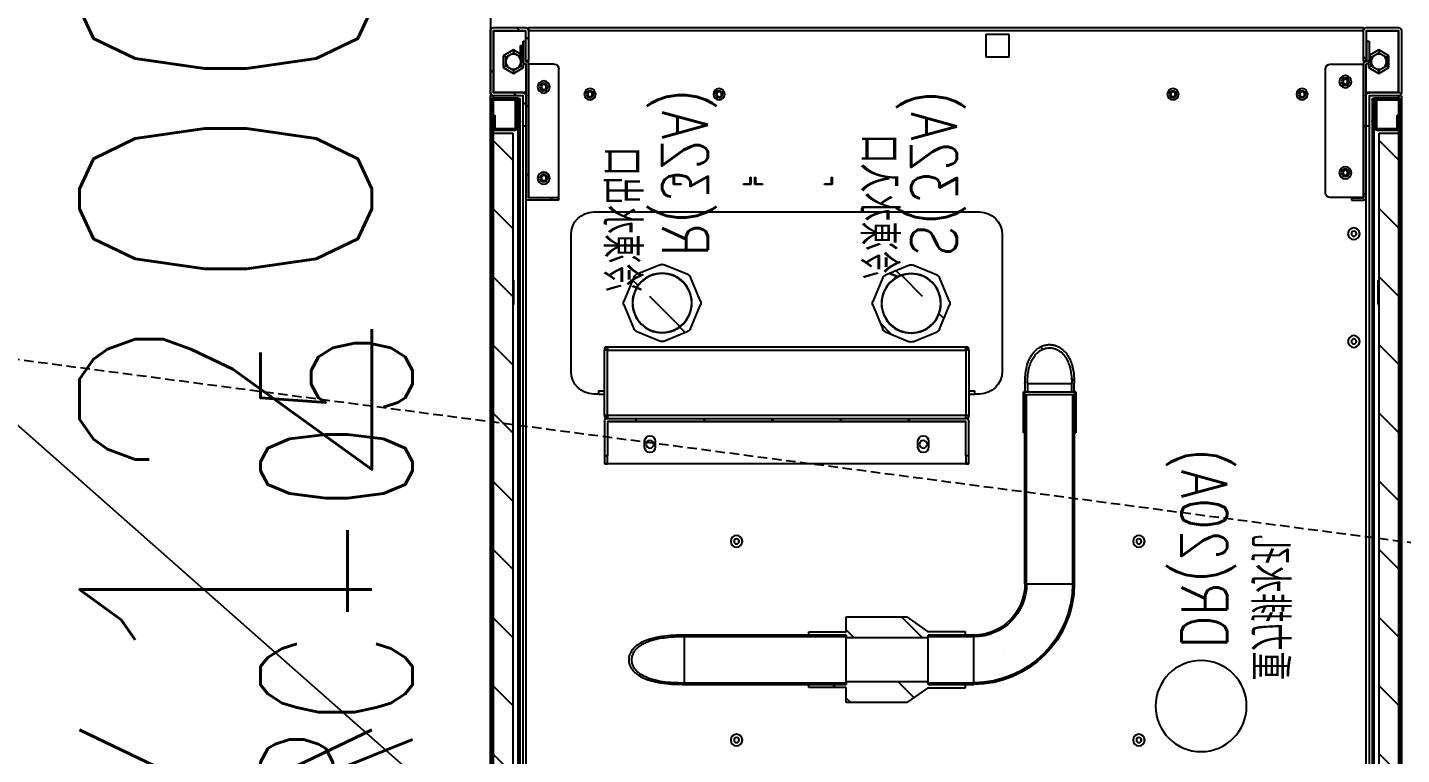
# Model space of a CAD drawing. Extents: x 225000 to 2157367, y 208400 to 840900.
# Drawn here: x 503461 to 504366, y 418383 to 418862 of the extents above; entities that cross this region are included whole.
import ezdxf
from ezdxf.enums import TextEntityAlignment as Align

# ---------------------------------------------------------------- set-up
doc = ezdxf.new("R2010")
doc.units = 0
doc.header["$LTSCALE"] = 10
doc.linetypes.add('XFDP20-DC-PH1$0$HIDDEN2', pattern=[0.1875, 0.125, -0.0625])
for name, color, linetype in [('XFDP20-DC-PH1$0$A-EQ (PH2)', 15, 'XFDP20-DC-PH1$0$HIDDEN2'), ('XFM2Q20-DC$0$EQUIP-01', 3, 'Continuous'), ('XFM2Q20-DC$0$M-EQ-TEXT', 3, 'Continuous'), ('XFM2Q20-DC$0$RACK-DC1-600X1200', 6, 'Continuous')]:
    doc.layers.add(name, color=color, linetype=linetype)
doc.styles.add('XFM2Q20-DC$0$XFL10-HVAC-EQ-L194205$0$M-TXT', font='simplex.shx', dxfattribs={"width": 0.8, "bigfont": 'chineset.shx'})
doc.styles.add('XFM2Q20-DC$0$XOL30-HVAC-EQ-L194205$0$Standard', font='txt.shx', dxfattribs={"width": 0.8, "bigfont": 'chineset.shx'})
pattern_1 = [(45, (533989.176, 159660.624), (-22.45064, 22.45064), [])]
pattern_2 = [(45, (533989.176, 159660.624), (-44.9013, 44.9013), []), (45, (534034.08, 159660.624), (-44.9013, 44.9013), [31.75, -15.875])]

# ---------------------------------------------------------------- blocks, each defined once
blk = doc.blocks.new('Data Center Layout_L20')
blk.add_line((511825.59, 211202.31), (498925.59, 222602.31))
blk = doc.blocks.new('XFDP20-DC-PH1')
at = {"layer": 'XFDP20-DC-PH1$0$A-EQ (PH2)', "ltscale": 5}
blk.add_line((500725.59, 219002.31, 0), (509855.59, 217802.31, 0), dxfattribs=at)
blk = doc.blocks.new('XFM2Q20-DC$0$RC-96 KW-加濕型')
at = {"layer": 'XFM2Q20-DC$0$EQUIP-01'}
h = blk.add_hatch(dxfattribs=at)
h.set_pattern_fill('ANSI31', color=256, scale=10, style=0)
h.set_pattern_definition(pattern_1)
edge = h.paths.add_edge_path(flags=0)
edge.add_arc((537665.61, 161421.03), 2, 0, 90)
edge.add_line((537665.61, 161423.03), (537644.61, 161423.03))
edge.add_arc((537644.61, 161421.03), 2, 90, 180)
edge.add_line((537642.61, 161421.03), (537642.61, 161380.03))
edge.add_arc((537644.61, 161380.03), 2, 180, 270)
edge.add_line((537644.61, 161378.03), (537664.01, 161378.03))
edge.add_arc((537664.01, 161378.03), 0.001, 0, 90, ccw=False)
edge.add_line((537664.01, 161378.03), (537664.01, 161358.03))
edge.add_line((537664.01, 161358.03), (537666.01, 161358.03))
edge.add_line((537666.01, 161358.03), (537666.01, 161378.03))
edge.add_arc((537664.01, 161378.03), 2, 0, 90)
edge.add_line((537664.01, 161380.03), (537644.61, 161380.03))
edge.add_arc((537644.61, 161380.03), 0.001, 180, 270, ccw=False)
edge.add_line((537644.61, 161380.03), (537644.61, 161421.03))
edge.add_arc((537644.61, 161421.03), 0.001, 90, 180, ccw=False)
edge.add_line((537644.61, 161421.03), (537665.61, 161421.03))
edge.add_arc((537665.61, 161421.03), 0.001, 0, 90, ccw=False)
edge.add_line((537665.61, 161421.03), (537665.61, 161401.03))
edge.add_line((537665.61, 161401.03), (537667.61, 161401.03))
edge.add_line((537667.61, 161401.03), (537667.61, 161421.03))
h = blk.add_hatch(dxfattribs=at)
h.set_pattern_fill('ANSI31', color=256, scale=10, style=0)
h.set_pattern_definition(pattern_1)
edge = h.paths.add_edge_path(flags=0)
edge.add_line((538221.21, 161378.03), (538240.61, 161378.03))
edge.add_arc((538240.61, 161380.03), 2, 270, 360)
edge.add_line((538242.61, 161380.03), (538242.61, 161421.03))
edge.add_arc((538240.61, 161421.03), 2, 0, 90)
edge.add_line((538240.61, 161423.03), (538219.61, 161423.03))
edge.add_arc((538219.61, 161421.03), 2, 90, 180)
edge.add_line((538217.61, 161421.03), (538217.61, 161401.03))
edge.add_line((538217.61, 161401.03), (538219.61, 161401.03))
edge.add_line((538219.61, 161401.03), (538219.61, 161421.03))
edge.add_arc((538219.61, 161421.03), 0.001, 90, 180, ccw=False)
edge.add_line((538219.61, 161421.03), (538240.61, 161421.03))
edge.add_arc((538240.61, 161421.03), 0.001, 0, 90, ccw=False)
edge.add_line((538240.61, 161421.03), (538240.61, 161380.03))
edge.add_arc((538240.61, 161380.03), 0.001, 270, 360, ccw=False)
edge.add_line((538240.61, 161380.03), (538221.21, 161380.03))
edge.add_arc((538221.21, 161378.03), 2, 90, 180)
edge.add_line((538219.21, 161378.03), (538219.21, 161358.03))
edge.add_line((538219.21, 161358.03), (538221.21, 161358.03))
edge.add_line((538221.21, 161358.03), (538221.21, 161378.03))
edge.add_arc((538221.21, 161378.03), 0.001, 90, 180, ccw=False)
h = blk.add_hatch(dxfattribs=at)
h.set_pattern_fill('ANSI31', color=256, scale=10, style=0)
h.set_pattern_definition(pattern_1)
edge = h.paths.add_edge_path(flags=0)
edge.add_arc((537666, 161398.92), 0.01, 0, 90, ccw=False)
edge.add_line((537666.01, 161398.92), (537666.01, 161310.84))
edge.add_arc((537667.62, 161310.84), 1.61, 180, 270)
edge.add_line((537667.62, 161309.23), (537675.61, 161309.23))
edge.add_line((537675.61, 161309.23), (537675.61, 161310.83))
edge.add_line((537675.61, 161310.83), (537667.62, 161310.83))
edge.add_arc((537667.62, 161310.84), 0.01, 180, 270, ccw=False)
edge.add_line((537667.61, 161310.84), (537667.61, 161398.92))
edge.add_arc((537666, 161398.92), 1.61, 0, 90)
edge.add_line((537666, 161400.53), (537665.62, 161400.53))
edge.add_arc((537665.62, 161400.54), 0.01, 180, 270, ccw=False)
edge.add_line((537665.61, 161400.54), (537665.61, 161413.93))
edge.add_line((537665.61, 161413.93), (537664.01, 161413.93))
edge.add_line((537664.01, 161413.93), (537664.01, 161400.54))
edge.add_arc((537665.62, 161400.54), 1.61, 180, 270)
edge.add_line((537665.62, 161398.93), (537666, 161398.93))
h = blk.add_hatch(dxfattribs=at)
h.set_pattern_fill('ANSI31', color=256, scale=10, style=0)
h.set_pattern_definition(pattern_1)
edge = h.paths.add_edge_path(flags=0)
edge.add_line((538219.22, 161398.93), (538219.6, 161398.93))
edge.add_arc((538219.6, 161400.54), 1.61, 270, 360)
edge.add_line((538221.21, 161400.54), (538221.21, 161413.93))
edge.add_line((538221.21, 161413.93), (538219.61, 161413.93))
edge.add_line((538219.61, 161413.93), (538219.61, 161400.54))
edge.add_arc((538219.6, 161400.54), 0.01, 270, 360, ccw=False)
edge.add_line((538219.6, 161400.53), (538219.22, 161400.53))
edge.add_arc((538219.22, 161398.92), 1.61, 90, 180)
edge.add_line((538217.61, 161398.92), (538217.61, 161310.84))
edge.add_arc((538217.6, 161310.84), 0.01, 270, 360, ccw=False)
edge.add_line((538217.6, 161310.83), (538197.61, 161310.83))
edge.add_line((538197.61, 161310.83), (538197.61, 161309.23))
edge.add_line((538197.61, 161309.23), (538217.6, 161309.23))
edge.add_arc((538217.6, 161310.84), 1.61, 270, 360)
edge.add_line((538219.21, 161310.84), (538219.21, 161398.92))
edge.add_arc((538219.22, 161398.92), 0.01, 90, 180, ccw=False)
h = blk.add_hatch(dxfattribs=at)
h.set_pattern_fill('ANSI31', color=256, scale=10, style=0)
h.set_pattern_definition(pattern_1)
edge = h.paths.add_edge_path(flags=0)
edge.add_line((537662.01, 160454.53), (537660.81, 160454.53))
edge.add_line((537660.81, 160454.53), (537660.81, 160440.74))
edge.add_arc((537660.8, 160440.74), 0.01, 270, 360, ccw=False)
edge.add_line((537660.8, 160440.73), (537644.32, 160440.73))
edge.add_arc((537644.32, 160440.74), 0.01, 180, 270, ccw=False)
edge.add_line((537644.31, 160440.74), (537644.31, 161375.32))
edge.add_arc((537644.32, 161375.32), 0.01, 90, 180, ccw=False)
edge.add_line((537644.32, 161375.33), (537660.8, 161375.33))
edge.add_arc((537660.8, 161375.32), 0.01, 0, 90, ccw=False)
edge.add_line((537660.81, 161375.32), (537660.81, 161361.53))
edge.add_line((537660.81, 161361.53), (537662.01, 161361.53))
edge.add_line((537662.01, 161361.53), (537662.01, 161375.32))
edge.add_arc((537660.8, 161375.32), 1.21, 0, 90)
edge.add_line((537660.8, 161376.53), (537644.32, 161376.53))
edge.add_arc((537644.32, 161375.32), 1.21, 90, 180)
edge.add_line((537643.11, 161375.32), (537643.11, 160440.74))
edge.add_arc((537644.32, 160440.74), 1.21, 180, 270)
edge.add_line((537644.32, 160439.53), (537660.8, 160439.53))
edge.add_arc((537660.8, 160440.74), 1.21, 270, 360)
edge.add_line((537662.01, 160440.74), (537662.01, 160454.53))
h = blk.add_hatch(dxfattribs=at)
h.set_pattern_fill('ANSI31', color=256, scale=10, style=0)
h.set_pattern_definition(pattern_1)
edge = h.paths.add_edge_path(flags=0)
edge.add_line((538223.21, 161361.53), (538224.41, 161361.53))
edge.add_line((538224.41, 161361.53), (538224.41, 161375.32))
edge.add_arc((538224.42, 161375.32), 0.01, 90, 180, ccw=False)
edge.add_line((538224.42, 161375.33), (538240.9, 161375.33))
edge.add_arc((538240.9, 161375.32), 0.01, 0, 90, ccw=False)
edge.add_line((538240.91, 161375.32), (538240.91, 160440.74))
edge.add_arc((538240.9, 160440.74), 0.01, 270, 360, ccw=False)
edge.add_line((538240.9, 160440.73), (538224.42, 160440.73))
edge.add_arc((538224.42, 160440.74), 0.01, 180, 270, ccw=False)
edge.add_line((538224.41, 160440.74), (538224.41, 160454.53))
edge.add_line((538224.41, 160454.53), (538223.21, 160454.53))
edge.add_line((538223.21, 160454.53), (538223.21, 160440.74))
edge.add_arc((538224.42, 160440.74), 1.21, 180, 270)
edge.add_line((538224.42, 160439.53), (538240.9, 160439.53))
edge.add_arc((538240.9, 160440.74), 1.21, 270, 360)
edge.add_line((538242.11, 160440.74), (538242.11, 161375.32))
edge.add_arc((538240.9, 161375.32), 1.21, 0, 90)
edge.add_line((538240.9, 161376.53), (538224.42, 161376.53))
edge.add_arc((538224.42, 161375.32), 1.21, 90, 180)
edge.add_line((538223.21, 161375.32), (538223.21, 161361.53))
h = blk.add_hatch(dxfattribs=at)
h.set_pattern_fill('ANSI31', color=256, scale=10, style=0)
h.set_pattern_definition(pattern_1)
h.paths.add_polyline_path([(537657.31, 160462.73), (537657.31, 161353.33), (537644.31, 161353.33), (537644.31, 160462.73)], flags=0)
h = blk.add_hatch(dxfattribs=at)
h.set_pattern_fill('ANSI31', color=256, scale=10, style=0)
h.set_pattern_definition(pattern_1)
h.paths.add_polyline_path([(538227.91, 161353.33), (538227.91, 160462.73), (538240.91, 160462.73), (538240.91, 161353.33)], flags=0)
h = blk.add_hatch(dxfattribs=at)
h.set_pattern_fill('ANSI31', color=256, scale=10, style=0)
h.set_pattern_definition(pattern_1)
edge = h.paths.add_edge_path(flags=0)
edge.add_line((537946.9, 161258.34), (537940.33, 161242.45))
edge.add_arc((537943.1, 161241.31), 3, 157.5, 202.5)
edge.add_line((537940.33, 161240.16), (537946.9, 161224.28))
edge.add_arc((537949.68, 161225.42), 3, 202.5, 247.5)
edge.add_line((537948.53, 161222.65), (537964.41, 161216.07))
edge.add_arc((537965.56, 161218.85), 3, 247.5, 292.5)
edge.add_line((537966.71, 161216.07), (537982.59, 161222.65))
edge.add_arc((537981.44, 161225.42), 3, 292.5, 337.5)
edge.add_line((537984.21, 161224.28), (537990.79, 161240.16))
edge.add_arc((537988.02, 161241.31), 3, 337.5, 382.5)
edge.add_line((537990.79, 161242.45), (537984.21, 161258.34))
edge.add_arc((537981.44, 161257.19), 3, 22.5, 67.5)
edge.add_line((537982.59, 161259.96), (537966.71, 161266.54))
edge.add_arc((537965.56, 161263.77), 3, 67.5, 112.5)
edge.add_line((537964.41, 161266.54), (537948.53, 161259.96))
edge.add_arc((537949.68, 161257.19), 3, 112.5, 157.5)
edge = h.paths.add_edge_path(flags=0)
edge.add_arc((537965.56, 161241.31), 19.46, 0, 360)
h = blk.add_hatch(dxfattribs=at)
h.set_pattern_fill('ANSI31', color=256, scale=10, style=0)
h.set_pattern_definition(pattern_1)
edge = h.paths.add_edge_path(flags=0)
edge.add_line((538110.96, 161258.59), (538104.38, 161242.71))
edge.add_arc((538107.15, 161241.56), 3, 157.5, 202.5)
edge.add_line((538104.38, 161240.41), (538110.96, 161224.53))
edge.add_arc((538113.73, 161225.68), 3, 202.5, 247.5)
edge.add_line((538112.58, 161222.91), (538128.46, 161216.33))
edge.add_arc((538129.61, 161219.1), 3, 247.5, 292.5)
edge.add_line((538130.76, 161216.33), (538146.64, 161222.91))
edge.add_arc((538145.49, 161225.68), 3, 292.5, 337.5)
edge.add_line((538148.27, 161224.53), (538154.84, 161240.41))
edge.add_arc((538152.07, 161241.56), 3, 337.5, 382.5)
edge.add_line((538154.84, 161242.71), (538148.27, 161258.59))
edge.add_arc((538145.49, 161257.44), 3, 22.5, 67.5)
edge.add_line((538146.64, 161260.21), (538130.76, 161266.79))
edge.add_arc((538129.61, 161264.02), 3, 67.5, 112.5)
edge.add_line((538128.46, 161266.79), (538112.58, 161260.21))
edge.add_arc((538113.73, 161257.44), 3, 112.5, 157.5)
edge = h.paths.add_edge_path(flags=0)
edge.add_arc((538129.61, 161241.56), 19.46, 0, 360)
h = blk.add_hatch(dxfattribs=at)
h.set_pattern_fill('ANSI33', color=256, scale=10, style=0)
h.set_pattern_definition(pattern_2)
edge = h.paths.add_edge_path(flags=0)
edge.add_arc((537965.56, 161241.31), 19.62, 0, 360)
h = blk.add_hatch(dxfattribs=at)
h.set_pattern_fill('ANSI33', color=256, scale=10, style=0)
h.set_pattern_definition(pattern_2)
edge = h.paths.add_edge_path(flags=0)
edge.add_arc((538129.61, 161241.56), 19.62, 0, 360)
h = blk.add_hatch(dxfattribs=at)
h.set_pattern_fill('ANSI31', color=256, scale=10, style=0)
h.set_pattern_definition(pattern_1)
edge = h.paths.add_edge_path(flags=0)
edge.add_line((537888.99, 161183.04), (537890.62, 161183.04))
edge.add_line((537890.62, 161183.04), (537890.62, 161188.54))
edge.add_spline(control_points=[(537890.62, 161188.54), (537890.62, 161190), (537890.57, 161191.46), (537890.46, 161192.91), (537890.22, 161196.01), (537889.72, 161199.12), (537888.73, 161202.06), (537888, 161204.19), (537887, 161206.27), (537885.66, 161208.07), (537884.62, 161209.47), (537883.35, 161210.74), (537881.92, 161211.73), (537880.48, 161212.73), (537878.82, 161213.47), (537877.11, 161213.85), (537876.23, 161214.04), (537875.32, 161214.14), (537874.41, 161214.14), (537872.91, 161214.14), (537871.38, 161213.86), (537869.97, 161213.34), (537868.57, 161212.82), (537867.24, 161212.04), (537866.07, 161211.11), (537864.85, 161210.13), (537863.78, 161208.95), (537862.88, 161207.67), (537861.49, 161205.69), (537860.49, 161203.42), (537859.79, 161201.1), (537858.58, 161197.06), (537858.2, 161192.76), (537858.2, 161188.54)], knot_values=[0.100824, 0.100824, 0.100824, 0.100824, 0.105186, 0.105186, 0.105186, 0.114477, 0.114477, 0.114477, 0.121226, 0.121226, 0.121226, 0.126439, 0.126439, 0.126439, 0.131705, 0.131705, 0.131705, 0.134382, 0.134382, 0.134382, 0.138893, 0.138893, 0.138893, 0.143384, 0.143384, 0.143384, 0.148053, 0.148053, 0.148053, 0.155325, 0.155325, 0.155325, 0.168047, 0.168047, 0.168047, 0.168047], weights=[1, 1, 1, 1, 1, 1, 1, 1, 1, 1, 1, 1, 1, 1, 1, 1, 1, 1, 1, 1, 1, 1, 1, 1, 1, 1, 1, 1, 1, 1, 1, 1, 1, 1], degree=3, periodic=0)
edge.add_line((537858.2, 161188.54), (537858.2, 161183.04))
edge.add_line((537858.2, 161183.04), (537859.84, 161183.04))
edge.add_line((537859.84, 161183.04), (537859.84, 161188.54))
edge.add_spline(control_points=[(537859.84, 161188.54), (537859.84, 161188.55), (537859.84, 161188.56), (537859.84, 161188.57), (537859.84, 161192.49), (537860.21, 161196.47), (537861.34, 161200.21), (537861.99, 161202.34), (537862.91, 161204.43), (537864.19, 161206.24), (537864.99, 161207.38), (537865.94, 161208.43), (537867.02, 161209.3), (537868.05, 161210.14), (537869.23, 161210.83), (537870.47, 161211.29), (537871.72, 161211.76), (537873.08, 161212.01), (537874.41, 161212.01), (537875.06, 161212.01), (537875.71, 161211.95), (537876.34, 161211.84), (537877.84, 161211.58), (537879.31, 161210.99), (537880.59, 161210.17), (537881.87, 161209.36), (537883.01, 161208.31), (537883.96, 161207.14), (537885.25, 161205.54), (537886.24, 161203.69), (537886.96, 161201.77), (537887.82, 161199.46), (537888.34, 161197.01), (537888.64, 161194.57), (537888.88, 161192.57), (537888.99, 161190.55), (537888.99, 161188.54)], knot_values=[0.093058, 0.093058, 0.093058, 0.093058, 0.093095, 0.093095, 0.093095, 0.105054, 0.105054, 0.105054, 0.111829, 0.111829, 0.111829, 0.116034, 0.116034, 0.116034, 0.120074, 0.120074, 0.120074, 0.124134, 0.124134, 0.124134, 0.126073, 0.126073, 0.126073, 0.130712, 0.130712, 0.130712, 0.135304, 0.135304, 0.135304, 0.14154, 0.14154, 0.14154, 0.149023, 0.149023, 0.149023, 0.155146, 0.155146, 0.155146, 0.155146], weights=[1, 1, 1, 1, 1, 1, 1, 1, 1, 1, 1, 1, 1, 1, 1, 1, 1, 1, 1, 1, 1, 1, 1, 1, 1, 1, 1, 1, 1, 1, 1, 1, 1, 1, 1, 1, 1], degree=3, periodic=0)
edge.add_line((537888.99, 161188.54), (537888.99, 161183.04))
h = blk.add_hatch(dxfattribs=at)
h.set_pattern_fill('ANSI31', color=256, scale=10, style=0)
h.set_pattern_definition(pattern_1)
edge = h.paths.add_edge_path(flags=0)
edge.add_line((537859.28, 161181.04), (537858.19, 161181.04))
edge.add_line((537858.19, 161181.04), (537858.19, 161056.54))
edge.add_arc((537924.41, 161056.54), 66.22, 180, 270)
edge.add_line((537924.41, 160990.32), (537954.41, 160990.32))
edge.add_line((537954.41, 160990.32), (537954.41, 160991.4))
edge.add_line((537954.41, 160991.4), (537924.41, 160991.4))
edge.add_arc((537924.41, 161056.54), 65.13, 180, 270, ccw=False)
edge.add_line((537859.28, 161056.54), (537859.28, 161181.04))
h = blk.add_hatch(dxfattribs=at)
h.set_pattern_fill('ANSI31', color=256, scale=10, style=0)
h.set_pattern_definition(pattern_1)
edge = h.paths.add_edge_path(flags=0)
edge.add_arc((537924.41, 161056.54), 33.78, 180, 270, ccw=False)
edge.add_line((537890.63, 161056.54), (537890.63, 161181.04))
edge.add_line((537890.63, 161181.04), (537889.55, 161181.04))
edge.add_line((537889.55, 161181.04), (537889.55, 161056.54))
edge.add_arc((537924.41, 161056.54), 34.87, 180, 270)
edge.add_line((537924.41, 161021.67), (537954.41, 161021.67))
edge.add_line((537954.41, 161021.67), (537954.41, 161022.76))
edge.add_line((537954.41, 161022.76), (537924.41, 161022.76))
h = blk.add_hatch(dxfattribs=at)
h.set_pattern_fill('ANSI31', color=256, scale=10, style=0)
h.set_pattern_definition(pattern_1)
h.paths.add_polyline_path([(537890.62, 161156.04), (537891.7, 161156.04), (537891.7, 161183.04), (537890.62, 161183.04)], flags=0)
h = blk.add_hatch(dxfattribs=at)
h.set_pattern_fill('ANSI31', color=256, scale=10, style=0)
h.set_pattern_definition(pattern_1)
edge = h.paths.add_edge_path(flags=0)
edge.add_line((537927.61, 161163.55), (537927.61, 161140.93))
edge.add_line((537927.61, 161140.93), (537929.61, 161140.93))
edge.add_line((537929.61, 161140.93), (537929.61, 161163.55))
edge.add_arc((537929.62, 161163.55), 0.01, 90, 180, ccw=False)
edge.add_line((537929.62, 161163.56), (538165.6, 161163.56))
edge.add_arc((538165.6, 161163.55), 0.01, 0, 90, ccw=False)
edge.add_line((538165.61, 161163.55), (538165.61, 161140.93))
edge.add_line((538165.61, 161140.93), (538167.61, 161140.93))
edge.add_line((538167.61, 161140.93), (538167.61, 161163.55))
edge.add_arc((538165.6, 161163.55), 2.01, 0, 90)
edge.add_line((538165.6, 161165.56), (537929.62, 161165.56))
edge.add_arc((537929.62, 161163.55), 2.01, 90, 180)
h = blk.add_hatch(dxfattribs=at)
h.set_pattern_fill('ANSI31', color=256, scale=10, style=0)
h.set_pattern_definition(pattern_1)
edge = h.paths.add_edge_path(flags=0)
edge.add_line((538032.91, 161022.76), (538032.91, 161024.9))
edge.add_line((538032.91, 161024.9), (538008.41, 161024.9))
edge.add_line((538008.41, 161024.9), (538008.41, 161034.78))
edge.add_line((538008.41, 161034.78), (537968.41, 161034.78))
edge.add_spline(control_points=[(537968.41, 161034.78), (537963.89, 161031.6), (537959.38, 161028.41), (537954.91, 161025.16)], knot_values=[0.043511, 0.043511, 0.043511, 0.043511, 0.060088, 0.060088, 0.060088, 0.060088], weights=[1, 1, 1, 1], degree=3, periodic=0)
edge.add_line((537954.91, 161025.16), (537929.91, 161025.16))
edge.add_line((537929.91, 161025.16), (537929.91, 161022.76))
edge.add_line((537929.91, 161022.76), (537954.41, 161022.76))
edge.add_line((537954.41, 161022.76), (537954.41, 161021.12))
edge.add_line((537954.41, 161021.12), (538008.41, 161021.12))
edge.add_line((538008.41, 161021.12), (538008.41, 161022.76))
edge.add_line((538008.41, 161022.76), (538032.91, 161022.76))
h = blk.add_hatch(dxfattribs=at)
h.set_pattern_fill('ANSI31', color=256, scale=10, style=0)
h.set_pattern_definition(pattern_1)
edge = h.paths.add_edge_path(flags=0)
edge.add_line((538114.81, 161022.76), (538008.41, 161022.76))
edge.add_line((538008.41, 161022.76), (538008.41, 161021.67))
edge.add_line((538008.41, 161021.67), (538114.81, 161021.67))
edge.add_spline(control_points=[(538114.81, 161021.67), (538119.38, 161021.67), (538123.97, 161021.46), (538128.49, 161020.85), (538131.89, 161020.4), (538135.28, 161019.7), (538138.5, 161018.53), (538140.62, 161017.76), (538142.7, 161016.75), (538144.53, 161015.42), (538145.72, 161014.56), (538146.82, 161013.53), (538147.7, 161012.35), (538148.39, 161011.44), (538148.95, 161010.41), (538149.31, 161009.32), (538149.61, 161008.43), (538149.76, 161007.48), (538149.76, 161006.54), (538149.76, 161005.52), (538149.58, 161004.5), (538149.24, 161003.54), (538148.9, 161002.59), (538148.4, 161001.68), (538147.81, 161000.86), (538146.89, 160999.59), (538145.7, 160998.49), (538144.42, 160997.58), (538142.34, 160996.09), (538139.95, 160995.01), (538137.52, 160994.2), (538130.99, 160992.04), (538123.96, 160991.55), (538117.09, 160991.42), (538116.33, 160991.41), (538115.57, 160991.4), (538114.81, 160991.4)], knot_values=[0.12517, 0.12517, 0.12517, 0.12517, 0.139, 0.139, 0.139, 0.149359, 0.149359, 0.149359, 0.156209, 0.156209, 0.156209, 0.160662, 0.160662, 0.160662, 0.164117, 0.164117, 0.164117, 0.16695, 0.16695, 0.16695, 0.169995, 0.169995, 0.169995, 0.173018, 0.173018, 0.173018, 0.177746, 0.177746, 0.177746, 0.185473, 0.185473, 0.185473, 0.206371, 0.206371, 0.206371, 0.20866, 0.20866, 0.20866, 0.20866], weights=[1, 1, 1, 1, 1, 1, 1, 1, 1, 1, 1, 1, 1, 1, 1, 1, 1, 1, 1, 1, 1, 1, 1, 1, 1, 1, 1, 1, 1, 1, 1, 1, 1, 1, 1, 1, 1], degree=3, periodic=0)
edge.add_line((538114.81, 160991.4), (538008.41, 160991.4))
edge.add_line((538008.41, 160991.4), (538008.41, 160990.32))
edge.add_line((538008.41, 160990.32), (538114.81, 160990.32))
edge.add_spline(control_points=[(538114.81, 160990.32), (538121.77, 160990.32), (538128.83, 160990.68), (538135.58, 160992.36), (538138.66, 160993.13), (538141.72, 160994.22), (538144.44, 160995.86), (538146.05, 160996.83), (538147.57, 160998.02), (538148.8, 160999.44), (538149.64, 161000.42), (538150.36, 161001.53), (538150.85, 161002.72), (538151.35, 161003.92), (538151.63, 161005.24), (538151.63, 161006.54), (538151.63, 161006.82), (538151.62, 161007.11), (538151.59, 161007.39), (538151.49, 161008.51), (538151.19, 161009.62), (538150.73, 161010.64), (538150.19, 161011.85), (538149.41, 161012.97), (538148.51, 161013.95), (538147.26, 161015.33), (538145.73, 161016.47), (538144.12, 161017.41), (538141.89, 161018.7), (538139.45, 161019.64), (538136.97, 161020.34), (538129.82, 161022.37), (538122.24, 161022.76), (538114.81, 161022.76)], knot_values=[0.133975, 0.133975, 0.133975, 0.133975, 0.155289, 0.155289, 0.155289, 0.164946, 0.164946, 0.164946, 0.170642, 0.170642, 0.170642, 0.174542, 0.174542, 0.174542, 0.178487, 0.178487, 0.178487, 0.179339, 0.179339, 0.179339, 0.182746, 0.182746, 0.182746, 0.186791, 0.186791, 0.186791, 0.192477, 0.192477, 0.192477, 0.200322, 0.200322, 0.200322, 0.223181, 0.223181, 0.223181, 0.223181], weights=[1, 1, 1, 1, 1, 1, 1, 1, 1, 1, 1, 1, 1, 1, 1, 1, 1, 1, 1, 1, 1, 1, 1, 1, 1, 1, 1, 1, 1, 1, 1, 1, 1, 1], degree=3, periodic=0)
h = blk.add_hatch(dxfattribs=at)
h.set_pattern_fill('ANSI31', color=256, scale=10, style=0)
h.set_pattern_definition(pattern_1)
edge = h.paths.add_edge_path(flags=0)
edge.add_line((538008.41, 160978.29), (538008.41, 160988.18))
edge.add_line((538008.41, 160988.18), (538032.91, 160988.18))
edge.add_line((538032.91, 160988.18), (538032.91, 160990.32))
edge.add_line((538032.91, 160990.32), (538008.41, 160990.32))
edge.add_line((538008.41, 160990.32), (538008.41, 160991.95))
edge.add_line((538008.41, 160991.95), (537954.41, 160991.95))
edge.add_line((537954.41, 160991.95), (537954.41, 160990.32))
edge.add_line((537954.41, 160990.32), (537929.91, 160990.32))
edge.add_line((537929.91, 160990.32), (537929.91, 160987.91))
edge.add_line((537929.91, 160987.91), (537954.91, 160987.91))
edge.add_spline(control_points=[(537954.91, 160987.91), (537959.38, 160984.67), (537963.89, 160981.47), (537968.41, 160978.29)], knot_values=[0.114698, 0.114698, 0.114698, 0.114698, 0.131287, 0.131287, 0.131287, 0.131287], weights=[1, 1, 1, 1], degree=3, periodic=0)
edge.add_line((537968.41, 160978.29), (538008.41, 160978.29))
for p, q in [((537642.61, 161421.03), (537642.61, 161380.03)), ((537665.61, 161423.03), (537644.61, 161423.03)), ((537644.61, 161421.03), (537644.61, 161380.03)), ((537665.61, 161421.03), (537644.61, 161421.03)), ((537644.61, 161380.13), (537644.61, 161420.93)), ((537644.61, 161420.93), (537644.61, 161420.93)), ((537665.61, 161420.93), (537644.61, 161420.93)), ((537665.61, 161401.03), (537665.61, 161421.03)), ((537667.61, 161423.04), (537667.61, 161423.03)), ((538217.61, 161423.03), (537667.61, 161423.03)), ((537667.61, 161421.02), (537667.61, 161423.03)), ((537667.61, 161401.03), (537667.61, 161421.03)), ((538217.61, 161421.02), (537667.61, 161421.02)), ((537916.21, 161418.53), (537901.21, 161418.53)), ((537901.21, 161418.53), (537901.21, 161403.53)), ((537916.21, 161403.53), (537916.21, 161418.53)), ((538217.61, 161423.03), (538217.61, 161423.04)), ((538217.61, 161423.03), (538217.61, 161421.02)), ((538217.61, 161421.03), (538217.61, 161401.03)), ((538240.61, 161423.03), (538219.61, 161423.03)), ((538219.61, 161421.03), (538219.61, 161401.03)), ((538240.61, 161421.03), (538219.61, 161421.03)), ((538240.61, 161420.93), (538219.61, 161420.93)), ((538240.61, 161380.03), (538240.61, 161421.03)), ((538240.61, 161420.93), (538240.61, 161380.13)), ((538240.61, 161420.93), (538240.61, 161420.93)), ((538242.61, 161380.03), (538242.61, 161421.03)), ((537650.86, 161404.43), (537657.61, 161408.33)), ((537657.61, 161408.33), (537657.61, 161406.33)), ((537657.61, 161408.33), (537664.01, 161404.63)), ((537664.01, 161413.93), (537664.01, 161400.54)), ((537665.61, 161413.93), (537664.01, 161413.93)), ((537665.61, 161413.93), (537665.61, 161400.54)), ((538219.61, 161400.54), (538219.61, 161413.93)), ((538221.21, 161413.93), (538219.61, 161413.93)), ((538221.21, 161400.54), (538221.21, 161413.93)), ((538222.81, 161411.18), (538221.82, 161411.18)), ((538221.82, 161411.18), (538221.82, 161404.68)), ((538222.81, 161404.68), (538222.81, 161411.18)), ((538222.81, 161405.55), (538227.61, 161408.33)), ((538227.61, 161408.33), (538227.61, 161406.33)), ((538227.61, 161408.33), (538234.36, 161404.43)), ((537650.86, 161404.43), (537652.59, 161403.43)), ((537650.86, 161396.63), (537650.86, 161404.43)), ((537657.61, 161406.33), (537652.59, 161403.43)), ((537652.59, 161403.43), (537652.59, 161397.63)), ((537662.63, 161403.43), (537657.61, 161406.33)), ((537662.63, 161403.43), (537664.01, 161404.23)), ((537662.63, 161397.63), (537662.63, 161403.43)), ((537664.36, 161399.54), (537664.36, 161396.63)), ((537665.61, 161401.03), (537667.61, 161401.03)), ((537665.62, 161400.53), (537666, 161400.53)), ((537665.62, 161398.93), (537666, 161398.93)), ((537666.01, 161398.92), (537666.01, 161310.84)), ((537667.61, 161401.03), (537667.61, 161398.92)), ((537667.61, 161398.92), (537667.61, 161310.84)), ((537667.62, 161398.83), (537667.61, 161398.83)), ((537667.62, 161310.93), (537667.62, 161398.83)), ((537689.61, 161398.83), (537667.62, 161398.83)), ((537901.21, 161403.53), (537916.21, 161403.53)), ((538200.61, 161398.83), (538217.6, 161398.83)), ((538217.6, 161398.83), (538217.6, 161310.93)), ((538217.61, 161398.83), (538217.6, 161398.83)), ((538217.61, 161401.03), (538219.61, 161401.03)), ((538217.61, 161398.92), (538217.61, 161401.03)), ((538217.61, 161310.84), (538217.61, 161398.92)), ((538219.21, 161310.84), (538219.21, 161398.92)), ((538219.22, 161400.53), (538219.6, 161400.53)), ((538219.22, 161398.93), (538219.6, 161398.93)), ((538220.86, 161396.63), (538220.86, 161399.54)), ((538221.23, 161404.22), (538222.59, 161403.43)), ((538221.82, 161404.68), (538222.81, 161404.68)), ((538227.61, 161406.33), (538222.59, 161403.43)), ((538222.59, 161403.43), (538222.59, 161397.63)), ((538232.63, 161403.43), (538227.61, 161406.33)), ((538232.63, 161403.43), (538234.36, 161404.43)), ((538232.63, 161397.63), (538232.63, 161403.43)), ((538234.36, 161404.43), (538234.36, 161396.63)), ((537650.86, 161396.63), (537652.59, 161397.63)), ((537657.61, 161392.74), (537650.86, 161396.63)), ((537652.59, 161397.63), (537657.61, 161394.74)), ((537657.61, 161394.74), (537662.63, 161397.63)), ((537664.36, 161396.63), (537657.61, 161392.74)), ((537657.61, 161394.74), (537657.61, 161392.74)), ((537662.63, 161397.63), (537664.36, 161396.63)), ((537692.61, 161313.93), (537692.61, 161395.83)), ((538197.61, 161310.93), (538197.61, 161395.83)), ((538220.86, 161396.63), (538222.59, 161397.63)), ((538227.61, 161392.74), (538220.86, 161396.63)), ((538222.59, 161397.63), (538227.61, 161394.74)), ((538227.61, 161394.74), (538232.63, 161397.63)), ((538234.36, 161396.63), (538227.61, 161392.74)), ((538227.61, 161394.74), (538227.61, 161392.74)), ((538232.63, 161397.63), (538234.36, 161396.63)), ((537644.61, 161380.13), (537644.61, 161380.13)), ((537644.61, 161380.13), (537665.61, 161380.13)), ((537644.61, 161380.03), (537664.01, 161380.03)), ((537666.01, 161380.03), (537664.01, 161380.03)), ((538221.21, 161380.03), (538219.21, 161380.03)), ((538219.61, 161380.13), (538240.61, 161380.13)), ((538221.21, 161380.03), (538240.61, 161380.03)), ((538240.61, 161380.13), (538240.61, 161380.13)), ((537642.61, 161378.03), (537642.61, 160438.03)), ((537642.61, 161378.03), (537644.62, 161378.03)), ((537643.11, 160440.74), (537643.11, 161375.32)), ((537644.31, 160440.74), (537644.31, 161375.32)), ((537644.32, 161375.23), (537644.31, 161375.23)), ((537644.32, 161376.53), (537660.8, 161376.53)), ((537644.32, 161375.33), (537660.8, 161375.33)), ((537644.32, 161375.23), (537659.01, 161375.23)), ((537644.32, 161365.33), (537644.32, 161375.23)), ((537644.61, 161378.03), (537664.01, 161378.03)), ((537644.62, 161378.03), (537644.62, 161376.53)), ((537644.62, 161375.33), (537644.62, 161375.23)), ((537659.01, 161375.33), (537659.01, 161356.54)), ((537660.21, 161375.33), (537659.01, 161375.33)), ((537660.21, 161375.33), (537660.21, 161356.54)), ((537660.21, 161375.23), (537660.8, 161375.23)), ((537660.81, 161374.88), (537660.8, 161375.23)), ((537660.8, 161375.23), (537660.8, 160440.83)), ((537660.81, 161375.32), (537660.81, 161361.53)), ((537662.01, 161375.32), (537662.01, 161361.53)), ((537664, 161378.03), (537664, 160472.88)), ((537664.01, 161378.03), (537664.01, 161358.03)), ((537666.01, 161378.03), (537666.01, 161358.03)), ((538219.21, 161358.03), (538219.21, 161378.03)), ((538221.21, 161358.03), (538221.21, 161378.03)), ((538221.21, 161378.03), (538240.61, 161378.03)), ((538221.22, 160438.03), (538221.22, 161378.03)), ((538223.21, 161361.53), (538223.21, 161375.32)), ((538224.41, 161361.53), (538224.41, 161375.32)), ((538224.42, 161376.53), (538240.9, 161376.53)), ((538224.42, 161375.33), (538240.9, 161375.33)), ((538224.42, 161375.23), (538224.42, 161374.88)), ((538224.42, 160440.83), (538224.42, 161375.23)), ((538224.42, 161375.23), (538225.01, 161375.23)), ((538225.01, 161356.54), (538225.01, 161375.33)), ((538226.21, 161375.33), (538225.01, 161375.33)), ((538226.21, 161356.54), (538226.21, 161375.33)), ((538226.21, 161375.23), (538240.9, 161375.23)), ((538240.6, 161378.03), (538242.61, 161378.03)), ((538240.6, 161376.53), (538240.6, 161378.03)), ((538240.6, 161375.23), (538240.6, 161375.33)), ((538240.91, 161375.23), (538240.9, 161375.23)), ((538240.9, 161375.23), (538240.9, 161365.33)), ((538240.91, 161375.32), (538240.91, 160440.74)), ((538242.11, 161375.32), (538242.11, 160440.74)), ((538242.61, 160438.03), (538242.61, 161378.03)), ((537644.31, 161356.54), (537644.31, 161365.33)), ((537645.51, 161365.33), (537644.31, 161365.33)), ((537645.51, 161356.54), (537645.51, 161365.33)), ((537662.01, 161361.53), (537660.81, 161361.53)), ((537660.81, 161360.82), (537660.81, 161361.53)), ((537662.01, 161360.82), (537662.01, 161361.53)), ((538224.41, 161361.53), (538223.21, 161361.53)), ((538223.21, 161361.53), (538223.21, 161360.82)), ((538224.41, 161361.53), (538224.41, 161360.82)), ((538239.71, 161365.33), (538239.71, 161356.54)), ((538240.91, 161365.33), (538239.71, 161365.33)), ((538240.91, 161365.33), (538240.91, 161356.54)), ((537644.31, 161353.33), (537644.31, 160462.73)), ((537657.31, 161353.33), (537644.31, 161353.33)), ((537644.32, 161353.33), (537644.32, 161356.39)), ((537659, 161356.53), (537645.52, 161356.53)), ((537659, 161355.33), (537645.52, 161355.33)), ((537657.31, 160462.73), (537657.31, 161353.33)), ((537660.81, 161360.82), (537662.01, 161360.82)), ((537660.81, 161360.82), (537660.81, 160455.24)), ((537662.01, 161360.82), (537662.01, 160455.24)), ((537664.01, 161358.03), (537666.01, 161358.03)), ((537664.01, 161358.03), (537664.01, 160666.34)), ((538219.21, 161358.03), (538221.21, 161358.03)), ((538221.21, 160666.34), (538221.21, 161358.03)), ((538223.21, 161360.82), (538224.41, 161360.82)), ((538223.21, 160455.24), (538223.21, 161360.82)), ((538224.41, 160455.24), (538224.41, 161360.82)), ((538239.7, 161356.53), (538226.22, 161356.53)), ((538239.7, 161355.33), (538226.22, 161355.33)), ((538240.91, 161353.33), (538227.91, 161353.33)), ((538227.91, 161353.33), (538227.91, 160462.73)), ((538240.9, 161356.39), (538240.9, 161353.33)), ((538240.91, 160462.73), (538240.91, 161353.33)), ((538018.07, 161324.53), (538017.57, 161324.53)), ((538017.57, 161324.53), (538017.57, 161319.53)), ((538017.57, 161319.53), (538022.57, 161319.53)), ((538018.07, 161320.03), (538018.07, 161324.53)), ((538022.57, 161320.03), (538018.07, 161320.03)), ((538022.57, 161319.53), (538022.57, 161320.03)), ((538068.07, 161320.03), (538063.57, 161320.03)), ((538063.57, 161320.03), (538063.57, 161319.53)), ((538063.57, 161319.53), (538068.57, 161319.53)), ((538068.57, 161324.53), (538068.07, 161324.53)), ((538068.07, 161324.53), (538068.07, 161320.03)), ((538068.57, 161319.53), (538068.57, 161324.53)), ((538071.61, 161324.53), (538071.11, 161324.53)), ((538071.11, 161324.53), (538071.11, 161319.53)), ((538071.11, 161319.53), (538076.11, 161319.53)), ((538071.61, 161320.03), (538071.61, 161324.53)), ((538076.11, 161320.03), (538071.61, 161320.03)), ((538076.11, 161319.53), (538076.11, 161320.03)), ((538121.61, 161320.03), (538117.11, 161320.03)), ((538117.11, 161320.03), (538117.11, 161319.53)), ((538117.11, 161319.53), (538122.11, 161319.53)), ((538122.11, 161324.53), (538121.61, 161324.53)), ((538121.61, 161324.53), (538121.61, 161320.03)), ((538122.11, 161319.53), (538122.11, 161324.53)), ((537666.02, 161310.66), (537666.02, 160885.18)), ((537667.61, 161310.93), (537667.62, 161310.93)), ((537667.62, 161310.93), (537689.61, 161310.93)), ((537675.61, 161310.83), (537667.62, 161310.83)), ((537675.61, 161309.23), (537667.62, 161309.23)), ((537675.61, 161310.83), (537675.61, 161309.23)), ((538217.6, 161310.93), (538197.61, 161310.93)), ((538197.61, 161309.23), (538197.61, 161310.83)), ((538197.61, 161310.83), (538217.6, 161310.83)), ((538197.61, 161309.23), (538217.6, 161309.23)), ((538217.6, 161310.93), (538217.61, 161310.93)), ((538219.2, 160885.18), (538219.2, 161310.66)), ((538174.61, 161301.53), (537920.61, 161301.53)), ((537905.61, 161286.53), (537905.61, 161196.53)), ((538189.61, 161196.53), (538189.61, 161286.53)), ((537948.53, 161259.96), (537964.41, 161266.54)), ((537966.71, 161266.54), (537982.59, 161259.96)), ((538112.58, 161260.21), (538128.46, 161266.79)), ((538130.76, 161266.79), (538146.64, 161260.21)), ((537658.01, 161256.53), (537657.31, 161256.53)), ((537658.01, 161240.53), (537658.01, 161256.53)), ((537940.33, 161242.45), (537946.9, 161258.34)), ((537984.21, 161258.34), (537990.79, 161242.45)), ((538104.38, 161242.71), (538110.96, 161258.59)), ((538148.27, 161258.59), (538154.84, 161242.71)), ((538227.21, 161256.53), (538227.91, 161256.53)), ((538227.21, 161240.53), (538227.21, 161256.53)), ((537657.31, 161240.53), (537658.01, 161240.53)), ((537946.9, 161224.28), (537940.33, 161240.16)), ((537990.79, 161240.16), (537984.21, 161224.28)), ((538110.96, 161224.53), (538104.38, 161240.41)), ((538154.84, 161240.41), (538148.27, 161224.53)), ((538227.91, 161240.53), (538227.21, 161240.53)), ((537964.41, 161216.07), (537948.53, 161222.65)), ((537982.59, 161222.65), (537966.71, 161216.07)), ((538128.46, 161216.33), (538112.58, 161222.91)), ((538146.64, 161222.91), (538130.76, 161216.33)), ((537929.61, 161212.05), (537927.61, 161212.05)), ((537927.61, 161210.55), (537927.61, 161212.05)), ((537927.61, 161210.55), (537927.61, 161167.57)), ((537928.11, 161212.05), (537928.11, 161212.56)), ((537928.11, 161212.56), (537929.61, 161212.56)), ((537929.61, 161210.55), (537929.61, 161212.56)), ((537929.61, 161212.56), (538165.61, 161212.56)), ((537929.61, 161210.55), (537929.62, 161210.55)), ((538165.6, 161210.55), (537929.62, 161210.55)), ((537929.62, 161210.55), (537929.62, 161167.57)), ((538165.61, 161210.55), (538165.6, 161210.55)), ((538165.6, 161167.57), (538165.6, 161210.55)), ((538165.61, 161212.56), (538165.61, 161210.55)), ((538165.61, 161212.56), (538167.11, 161212.56)), ((538165.61, 161212.05), (538167.61, 161212.05)), ((538167.11, 161212.05), (538167.11, 161212.56)), ((538167.61, 161212.05), (538167.61, 161210.55)), ((538167.61, 161167.57), (538167.61, 161210.55)), ((537857.13, 161183.04), (537858.2, 161183.04)), ((537857.13, 161183.04), (537857.13, 161156.04)), ((537858.19, 161181.04), (537858.19, 161056.54)), ((537859.28, 161181.04), (537858.19, 161181.04)), ((537858.2, 161183.04), (537858.2, 161188.54)), ((537858.2, 161183.04), (537858.2, 161156.04)), ((537859.84, 161183.04), (537858.2, 161183.04)), ((537859.28, 161181.04), (537859.28, 161056.54)), ((537859.28, 161181.04), (537889.55, 161181.04)), ((537859.84, 161183.04), (537859.84, 161188.54)), ((537888.99, 161188.54), (537859.84, 161188.54)), ((537888.99, 161183.04), (537859.84, 161183.04)), ((537888.99, 161188.54), (537888.99, 161183.04)), ((537890.62, 161183.04), (537888.99, 161183.04)), ((537889.55, 161056.54), (537889.55, 161181.04)), ((537890.63, 161181.04), (537889.55, 161181.04)), ((537890.62, 161188.54), (537890.62, 161183.04)), ((537890.62, 161156.04), (537890.62, 161183.04)), ((537890.62, 161183.04), (537891.7, 161183.04)), ((537890.63, 161056.54), (537890.63, 161181.04)), ((537891.7, 161156.04), (537891.7, 161183.04)), ((537920.61, 161181.53), (537923.61, 161181.53)), ((537927.61, 161183.58), (537923.61, 161183.58)), ((537923.61, 161181.53), (537923.61, 161183.58)), ((537927.61, 161181.53), (537923.61, 161181.53)), ((538171.61, 161183.58), (538167.61, 161183.58)), ((538171.61, 161181.53), (538167.61, 161181.53)), ((538171.61, 161183.58), (538171.61, 161181.53)), ((538171.61, 161181.53), (538174.61, 161181.53)), ((537927.61, 161166.06), (537927.61, 161167.56)), ((537929.61, 161166.06), (537927.61, 161166.06)), ((537927.61, 161140.93), (537927.61, 161163.55)), ((537928.11, 161166.06), (537928.11, 161165.56)), ((537929.61, 161165.56), (537928.11, 161165.56)), ((537929.61, 161165.56), (537929.61, 161167.57)), ((537929.62, 161167.57), (537929.61, 161167.57)), ((538165.61, 161165.56), (537929.61, 161165.56)), ((537929.61, 161140.93), (537929.61, 161163.55)), ((537929.61, 161163.55), (538165.61, 161163.55)), ((538165.6, 161167.57), (537929.62, 161167.57)), ((538165.6, 161163.56), (537929.62, 161163.56)), ((538165.61, 161167.57), (538165.6, 161167.57)), ((538165.61, 161167.57), (538165.61, 161165.56)), ((538165.61, 161166.07), (538167.61, 161166.07)), ((538167.11, 161165.56), (538165.61, 161165.56)), ((538165.61, 161163.55), (538165.61, 161140.93)), ((538167.11, 161166.07), (538167.11, 161165.56)), ((538167.61, 161167.57), (538167.61, 161166.07)), ((538167.61, 161163.55), (538167.61, 161140.93)), ((537857.13, 161156.04), (537858.2, 161156.04)), ((537890.62, 161156.04), (537891.7, 161156.04)), ((537954.11, 161150.56), (537954.11, 161146.56)), ((537961.11, 161146.56), (537961.11, 161150.56)), ((538134.11, 161150.56), (538134.11, 161146.56)), ((538141.11, 161146.56), (538141.11, 161150.56)), ((537927.61, 161140.93), (537929.61, 161140.93)), ((537927.61, 161135.73), (537927.61, 161140.93)), ((537927.61, 161135.73), (537929.61, 161135.73)), ((537927.61, 161135.56), (537927.61, 161135.73)), ((537929.61, 161135.56), (537927.61, 161135.56)), ((537929.61, 161140.93), (537929.61, 161135.73)), ((537929.61, 161135.73), (537929.61, 161135.56)), ((537929.61, 161135.56), (538165.61, 161135.56)), ((538165.61, 161140.93), (538167.61, 161140.93)), ((538165.61, 161135.73), (538165.61, 161140.93)), ((538165.61, 161135.73), (538167.61, 161135.73)), ((538165.61, 161135.56), (538165.61, 161135.73)), ((538167.61, 161135.56), (538165.61, 161135.56)), ((538167.61, 161140.93), (538167.61, 161135.73)), ((538167.61, 161135.73), (538167.61, 161135.56)), ((537889.55, 161056.54), (537859.28, 161056.54)), ((537968.41, 161034.78), (537954.91, 161025.16)), ((538008.41, 161034.78), (537968.41, 161034.78)), ((538008.41, 161024.9), (538008.41, 161034.78)), ((537924.41, 161022.76), (537954.41, 161022.76)), ((537924.41, 160991.4), (537924.41, 161021.67)), ((537924.41, 161021.67), (537954.41, 161021.67)), ((537929.91, 161025.16), (537929.91, 161022.76)), ((537954.91, 161025.16), (537929.91, 161025.16)), ((537929.91, 161022.76), (537954.41, 161022.76)), ((537954.41, 161021.67), (537954.41, 161022.76)), ((537954.41, 161021.12), (537954.41, 161022.76)), ((538008.41, 161021.12), (537954.41, 161021.12)), ((537954.41, 160991.95), (537954.41, 161021.12)), ((538032.91, 161024.9), (538008.41, 161024.9)), ((538008.41, 161022.76), (538008.41, 161021.67)), ((538008.41, 161022.76), (538114.81, 161022.76)), ((538008.41, 161022.76), (538032.91, 161022.76)), ((538008.41, 161021.12), (538008.41, 161022.76)), ((538008.41, 161021.67), (538114.81, 161021.67)), ((538008.41, 160991.95), (538008.41, 161021.12)), ((538032.91, 161022.76), (538032.91, 161024.9)), ((538114.81, 160991.4), (538114.81, 161021.67)), ((537954.41, 160991.4), (537924.41, 160991.4)), ((537954.41, 160991.95), (538008.41, 160991.95)), ((537954.41, 160990.32), (537954.41, 160991.95)), ((537954.41, 160990.32), (537954.41, 160991.4)), ((538008.41, 160990.32), (538008.41, 160991.95)), ((538008.41, 160991.4), (538008.41, 160990.32)), ((538114.81, 160991.4), (538008.41, 160991.4)), ((537954.41, 160990.32), (537924.41, 160990.32)), ((537954.41, 160990.32), (537929.91, 160990.32)), ((537929.91, 160990.32), (537929.91, 160987.91)), ((537929.91, 160987.91), (537954.91, 160987.91)), ((537954.91, 160987.91), (537968.41, 160978.29)), ((538114.81, 160990.32), (538008.41, 160990.32)), ((538032.91, 160990.32), (538008.41, 160990.32)), ((538008.41, 160988.18), (538032.91, 160988.18)), ((538008.41, 160978.29), (538008.41, 160988.18)), ((538032.91, 160988.18), (538032.91, 160990.32)), ((537968.41, 160978.29), (538008.41, 160978.29))]:
    blk.add_line(p, q, dxfattribs=at)
at = {"layer": 'XFM2Q20-DC$0$EQUIP-01', "flags": 128}
for points in [[(537665.61, 161380.13), (537666, 161380.17), (537666.01, 161380.17)], [(538219.21, 161380.17), (538219.22, 161380.17), (538219.61, 161380.13)]]:
    blk.add_lwpolyline(points, dxfattribs=at)
at = {"layer": 'XFM2Q20-DC$0$EQUIP-01'}
for centre, radius in [((537657.61, 161400.53), 5), ((538227.61, 161400.53), 5), ((537679.61, 161387.33), 4), ((537679.61, 161387.33), 2.5), ((537679.61, 161387.33), 1.65), ((537708.11, 161379.03), 3.75), ((537708.11, 161379.03), 2.25), ((537708.11, 161379.03), 1.65), ((537793.11, 161379.03), 3.75), ((537793.11, 161379.03), 2.25), ((537793.11, 161379.03), 1.65), ((538092.11, 161379.03), 3.75), ((538092.11, 161379.03), 2.25), ((538092.11, 161379.03), 1.65), ((538177.11, 161379.03), 3.75), ((538177.11, 161379.03), 2.25), ((538177.11, 161379.03), 1.65), ((538207.61, 161383.83), 4), ((538207.61, 161383.83), 2.5), ((538207.61, 161383.83), 1.65), ((537679.61, 161327.33), 4), ((537679.61, 161327.33), 2.5), ((537679.61, 161327.33), 1.65), ((538207.61, 161323.83), 4), ((538207.61, 161323.83), 2.5), ((538207.61, 161323.83), 1.65), ((537674.01, 161287.16), 3.86), ((537674.01, 161287.16), 1.65), ((537965.56, 161241.31), 19.62), ((537965.56, 161241.31), 19.46), ((538129.61, 161241.56), 19.62), ((538129.61, 161241.56), 19.46), ((537674.01, 161216.2), 3.86), ((537674.01, 161216.2), 1.65), ((537957.61, 161148.53), 2.5), ((538137.61, 161148.53), 2.5), ((537815.61, 161084.53), 3.85), ((537815.61, 161084.53), 1.65), ((538080.61, 161084.53), 3.85), ((538080.61, 161084.53), 1.65), ((537774.61, 160976.03), 30), ((537815.61, 160953.63), 3.85), ((537815.61, 160953.63), 1.65), ((538080.61, 160953.63), 3.85), ((538080.61, 160953.63), 1.65)]:
    blk.add_circle(centre, radius, dxfattribs=at)
for centre, radius, start, end in [((537644.61, 161421.03), 2, 90, 180), ((537644.61, 161421.03), 0.001, 90, 180), ((537665.61, 161421.03), 2, 0, 90), ((537665.61, 161421.03), 0.001, 0, 90), ((538219.61, 161421.03), 2, 90, 180), ((538219.61, 161421.03), 0.001, 90, 180), ((538240.61, 161421.03), 2, 0, 90), ((538240.61, 161421.03), 0.001, 0, 90), ((538221.82, 161411.79), 0.61, 180, 270), ((537665.62, 161400.54), 1.61, 180, 270), ((537665.62, 161400.54), 0.01, 180, 270), ((537666, 161398.92), 1.61, 0, 90), ((537666, 161398.92), 0.01, 0, 90), ((537689.61, 161395.83), 3, 0, 90), ((538200.61, 161395.83), 3, 90, 180), ((538219.22, 161398.92), 1.61, 90, 180), ((538219.22, 161398.92), 0.01, 90, 180), ((538219.6, 161400.54), 0.01, 270, 0), ((538219.6, 161400.54), 1.61, 270, 0), ((538221.82, 161404.07), 0.61, 90, 180), ((537644.61, 161380.03), 2, 180, 270), ((537644.61, 161380.03), 0.001, 180, 270), ((537664.01, 161378.03), 2, 0, 90), ((538221.21, 161378.03), 2, 90, 180), ((538240.61, 161380.03), 0.001, 270, 0), ((538240.61, 161380.03), 2, 270, 0), ((537644.32, 161375.32), 1.21, 90, 180), ((537644.32, 161375.32), 0.01, 90, 180), ((537660.8, 161375.32), 1.21, 0, 90), ((537660.8, 161375.32), 0.01, 0, 90), ((537664.01, 161378.03), 0.001, 0, 90), ((538221.21, 161378.03), 0.001, 90, 180), ((538224.42, 161375.32), 1.21, 90, 180), ((538224.42, 161375.32), 0.01, 90, 180), ((538240.9, 161375.32), 1.21, 0, 90), ((538240.9, 161375.32), 0.01, 0, 90), ((537645.52, 161356.54), 1.21, 180, 270), ((537645.52, 161356.54), 0.01, 180, 270), ((537659, 161356.54), 0.01, 270, 0), ((537659, 161356.54), 1.21, 270, 0), ((538226.22, 161356.54), 1.21, 180, 270), ((538226.22, 161356.54), 0.01, 180, 270), ((538239.7, 161356.54), 1.21, 270, 0), ((538239.7, 161356.54), 0.01, 270, 0), ((537667.62, 161310.84), 1.61, 180, 270), ((537667.62, 161310.84), 0.01, 180, 270), ((537689.61, 161313.93), 3, 270, 0), ((538217.6, 161310.84), 1.61, 270, 0), ((538217.6, 161310.84), 0.01, 270, 0), ((537920.61, 161286.53), 15, 90, 180), ((538174.61, 161286.53), 15, 0, 90), ((537965.56, 161263.77), 3, 67.5, 112.5), ((538129.61, 161264.02), 3, 67.5, 112.5), ((537949.68, 161257.19), 3, 112.5, 157.5), ((537981.44, 161257.19), 3, 22.5, 67.5), ((538113.73, 161257.44), 3, 112.5, 157.5), ((538145.49, 161257.44), 3, 22.5, 67.5), ((537943.1, 161241.31), 3, 157.5, 202.5), ((537988.02, 161241.31), 3, 337.5, 22.5), ((538107.15, 161241.56), 3, 157.5, 202.5), ((538152.07, 161241.56), 3, 337.5, 22.5), ((537949.68, 161225.42), 3, 202.5, 247.5), ((537981.44, 161225.42), 3, 292.5, 337.5), ((538113.73, 161225.68), 3, 202.5, 247.5), ((538145.49, 161225.68), 3, 292.5, 337.5), ((537965.56, 161218.85), 3, 247.5, 292.5), ((538129.61, 161219.1), 3, 247.5, 292.5), ((537920.61, 161196.53), 15, 180, 270), ((538174.61, 161196.53), 15, 270, 0), ((537929.62, 161163.55), 2.01, 90, 180), ((537929.62, 161163.55), 0.01, 90, 180), ((538165.6, 161163.55), 2.01, 0, 90), ((538165.6, 161163.55), 0.01, 0, 90), ((537957.61, 161150.56), 3.5, 0, 180), ((538137.61, 161150.56), 3.5, 0, 180), ((537957.61, 161146.56), 3.5, 180, 0), ((538137.61, 161146.56), 3.5, 180, 0), ((537924.41, 161056.54), 66.22, 180, 270), ((537924.41, 161056.54), 65.13, 180, 270), ((537924.41, 161056.54), 34.87, 180, 270), ((537924.41, 161056.54), 33.78, 180, 270)]:
    blk.add_arc(centre, radius, start, end, dxfattribs=at)
for points, knots in [([(537890.62, 161188.54), (537890.59, 161190), (537890.53, 161193.01), (537889.97, 161197.56), (537888.96, 161201.69), (537887.5, 161205.22), (537885.87, 161207.92), (537883.99, 161210.1), (537881.96, 161211.8), (537879.65, 161213.1), (537877.11, 161213.94), (537874.56, 161214.22), (537872.15, 161214), (537869.95, 161213.4), (537867.9, 161212.43), (537866, 161211.13), (537864.31, 161209.54), (537862.57, 161207.36), (537860.99, 161204.55), (537859.41, 161200.28), (537858.37, 161194.89), (537858.26, 161190.66), (537858.2, 161188.54)], [0, 0, 0, 0, 0.064906, 0.134116, 0.203205, 0.253492, 0.303698, 0.342591, 0.381446, 0.420626, 0.459776, 0.499993, 0.533562, 0.567139, 0.600603, 0.634086, 0.668898, 0.703733, 0.757674, 0.811716, 0.905725, 1, 1, 1, 1]), ([(537888.99, 161188.54), (537888.93, 161190.55), (537888.83, 161193.81), (537888.08, 161198.23), (537887.11, 161201.6), (537885.75, 161204.61), (537884.19, 161206.98), (537882.44, 161208.84), (537880.63, 161210.24), (537878.58, 161211.28), (537876.47, 161211.89), (537874.39, 161212.07), (537872.4, 161211.89), (537870.46, 161211.35), (537868.64, 161210.48), (537866.39, 161208.93), (537864.23, 161206.54), (537862.45, 161203.38), (537860.98, 161199.44), (537860.02, 161194.46), (537859.84, 161190.53), (537859.84, 161188.55), (537859.84, 161188.54)], [0, 0, 0, 0, 0.098417, 0.158808, 0.219119, 0.269392, 0.319578, 0.356681, 0.393749, 0.43113, 0.468481, 0.500081, 0.532819, 0.565566, 0.598185, 0.630825, 0.698656, 0.753105, 0.80766, 0.903405, 0.99941, 1, 1, 1, 1]), ([(537927.61, 161210.55), (537927.64, 161210.55), (537927.7, 161210.55), (537928.17, 161210.55), (537928.83, 161210.55), (537929.35, 161210.55), (537929.61, 161210.55)], [0, 0, 0, 0, 0.250785, 0.501569, 0.752352, 1, 1, 1, 1]), ([(538165.61, 161210.55), (538165.87, 161210.55), (538166.4, 161210.55), (538167.06, 161210.55), (538167.52, 161210.55), (538167.58, 161210.55), (538167.61, 161210.55)], [0, 0, 0, 0, 0.247645, 0.498429, 0.749215, 1, 1, 1, 1]), ([(537929.61, 161167.57), (537929.35, 161167.57), (537928.83, 161167.57), (537928.17, 161167.57), (537927.7, 161167.57), (537927.64, 161167.57), (537927.61, 161167.57)], [0, 0, 0, 0, 0.247648, 0.498431, 0.749215, 1, 1, 1, 1]), ([(538167.61, 161167.57), (538167.58, 161167.57), (538167.52, 161167.57), (538167.06, 161167.57), (538166.4, 161167.57), (538165.87, 161167.57), (538165.61, 161167.57)], [0, 0, 0, 0, 0.250785, 0.501571, 0.752355, 1, 1, 1, 1]), ([(538114.81, 161022.76), (538117.3, 161022.73), (538122.28, 161022.68), (538129.71, 161022), (538135.86, 161020.77), (538140.66, 161019.17), (538143.85, 161017.65), (538146.49, 161015.9), (538148.38, 161014.19), (538149.8, 161012.41), (538151.01, 161010.27), (538151.57, 161008.23), (538151.66, 161006.17), (538151.49, 161004.58), (538150.91, 161002.7), (538150, 161000.97), (538148.65, 160999.17), (538146.81, 160997.42), (538143.94, 160995.44), (538140.18, 160993.67), (538134.9, 160992.08), (538128.75, 160990.98), (538121.79, 160990.39), (538117.14, 160990.34), (538114.81, 160990.32)], [0, 0, 0, 0, 0.084943, 0.169917, 0.254499, 0.298575, 0.342585, 0.374547, 0.406452, 0.429239, 0.451998, 0.490263, 0.499969, 0.522251, 0.54455, 0.566645, 0.588766, 0.620921, 0.653137, 0.707446, 0.761898, 0.841094, 0.920562, 1, 1, 1, 1]), ([(538114.81, 161021.67), (538117.1, 161021.64), (538121.67, 161021.58), (538127.94, 161021), (538133.58, 161020.05), (538137.98, 161018.81), (538141.65, 161017.26), (538144.25, 161015.71), (538146.27, 161014.05), (538148.03, 161012.09), (538149.41, 161009.57), (538149.93, 161006.46), (538149.4, 161003.48), (538148.02, 161000.98), (538146.29, 160999.04), (538144.07, 160997.22), (538141.14, 160995.54), (538136.6, 160993.78), (538130.86, 160992.41), (538123.99, 160991.63), (538118.63, 160991.43), (538115.57, 160991.41), (538114.81, 160991.4)], [0, 0, 0, 0, 0.082673, 0.165307, 0.227319, 0.289238, 0.330265, 0.371214, 0.397942, 0.424629, 0.465999, 0.499987, 0.536683, 0.573233, 0.60173, 0.63028, 0.676675, 0.723184, 0.806028, 0.889336, 0.97261, 1, 1, 1, 1])]:
    blk.add_open_spline(points, degree=3, knots=knots, dxfattribs=at)
at = {"color": 53, "style": 'XFM2Q20-DC$0$XOL30-HVAC-EQ-L194205$0$Standard', "width": 0.8}
for s, p in [('S(32A)', (537950.49, 161326.94)), ('R(32A)', (538114.54, 161327.37)), ('DR(20A)', (537772.58, 161079.96))]:
    blk.add_text(s, height=30.086, rotation=90, dxfattribs=at).set_placement(p, align=Align.MIDDLE_CENTER)
at = {"layer": 'XFM2Q20-DC$0$EQUIP-01', "char_height": 2.5, "width": 174.7126, "attachment_point": 1, "rotation": 90, "style": 'XFM2Q20-DC$0$XOL30-HVAC-EQ-L194205$0$Standard'}
for s, insert in [('{\\H9.6x;冷凍水入口}', (537974.88, 161256.73)), ('{\\H9.6x;冷凍水出口}', (538144.14, 161248.41)), ('{\\H9.6x;重力排水孔}', (537717.46, 160992.88))]:
    blk.add_mtext(s, dxfattribs=dict(at, insert=insert))
blk = doc.blocks.new('XFM2Q20-DC')
at = {"layer": 'XFM2Q20-DC$0$RACK-DC1-600X1200'}
for p, q in [((503765.59, 219002.31), (503765.59, 217802.31)), ((503765.59, 217802.31), (503765.59, 218402.31))]:
    blk.add_line(p, q, dxfattribs=at)
blk.add_lwpolyline([(503765.59, 217802.31), (503155.59, 217802.31), (503155.59, 219002.31), (503765.59, 219002.31)], close=True, dxfattribs=at)
at = {"xscale": -1}
blk.add_blockref('XFM2Q20-DC$0$RC-96 KW-加濕型', (1042008.2, 57439.28), dxfattribs=at)
at = {"color": 53, "style": 'XFM2Q20-DC$0$XOL30-HVAC-EQ-L194205$0$Standard', "width": 0.8}
blk.add_text('600X1200', height=192.553, rotation=90, dxfattribs=at).set_placement((503687.43, 217891.25, 0))
at = {"layer": 'XFM2Q20-DC$0$M-EQ-TEXT', "style": 'XFM2Q20-DC$0$XFL10-HVAC-EQ-L194205$0$M-TXT', "width": 0.7}
blk.add_text('DC3-RC-05', height=100, rotation=90, dxfattribs=at).set_placement((503664.13, 218369.29, 0), align=Align.MIDDLE_CENTER)

msp = doc.modelspace()

# ---------------------------------------------------------------- block references
for name in ['Data Center Layout_L20', 'XFDP20-DC-PH1', 'XFM2Q20-DC']:
    msp.add_blockref(name, (0, 200000))

doc.saveas('drawing.dxf')
